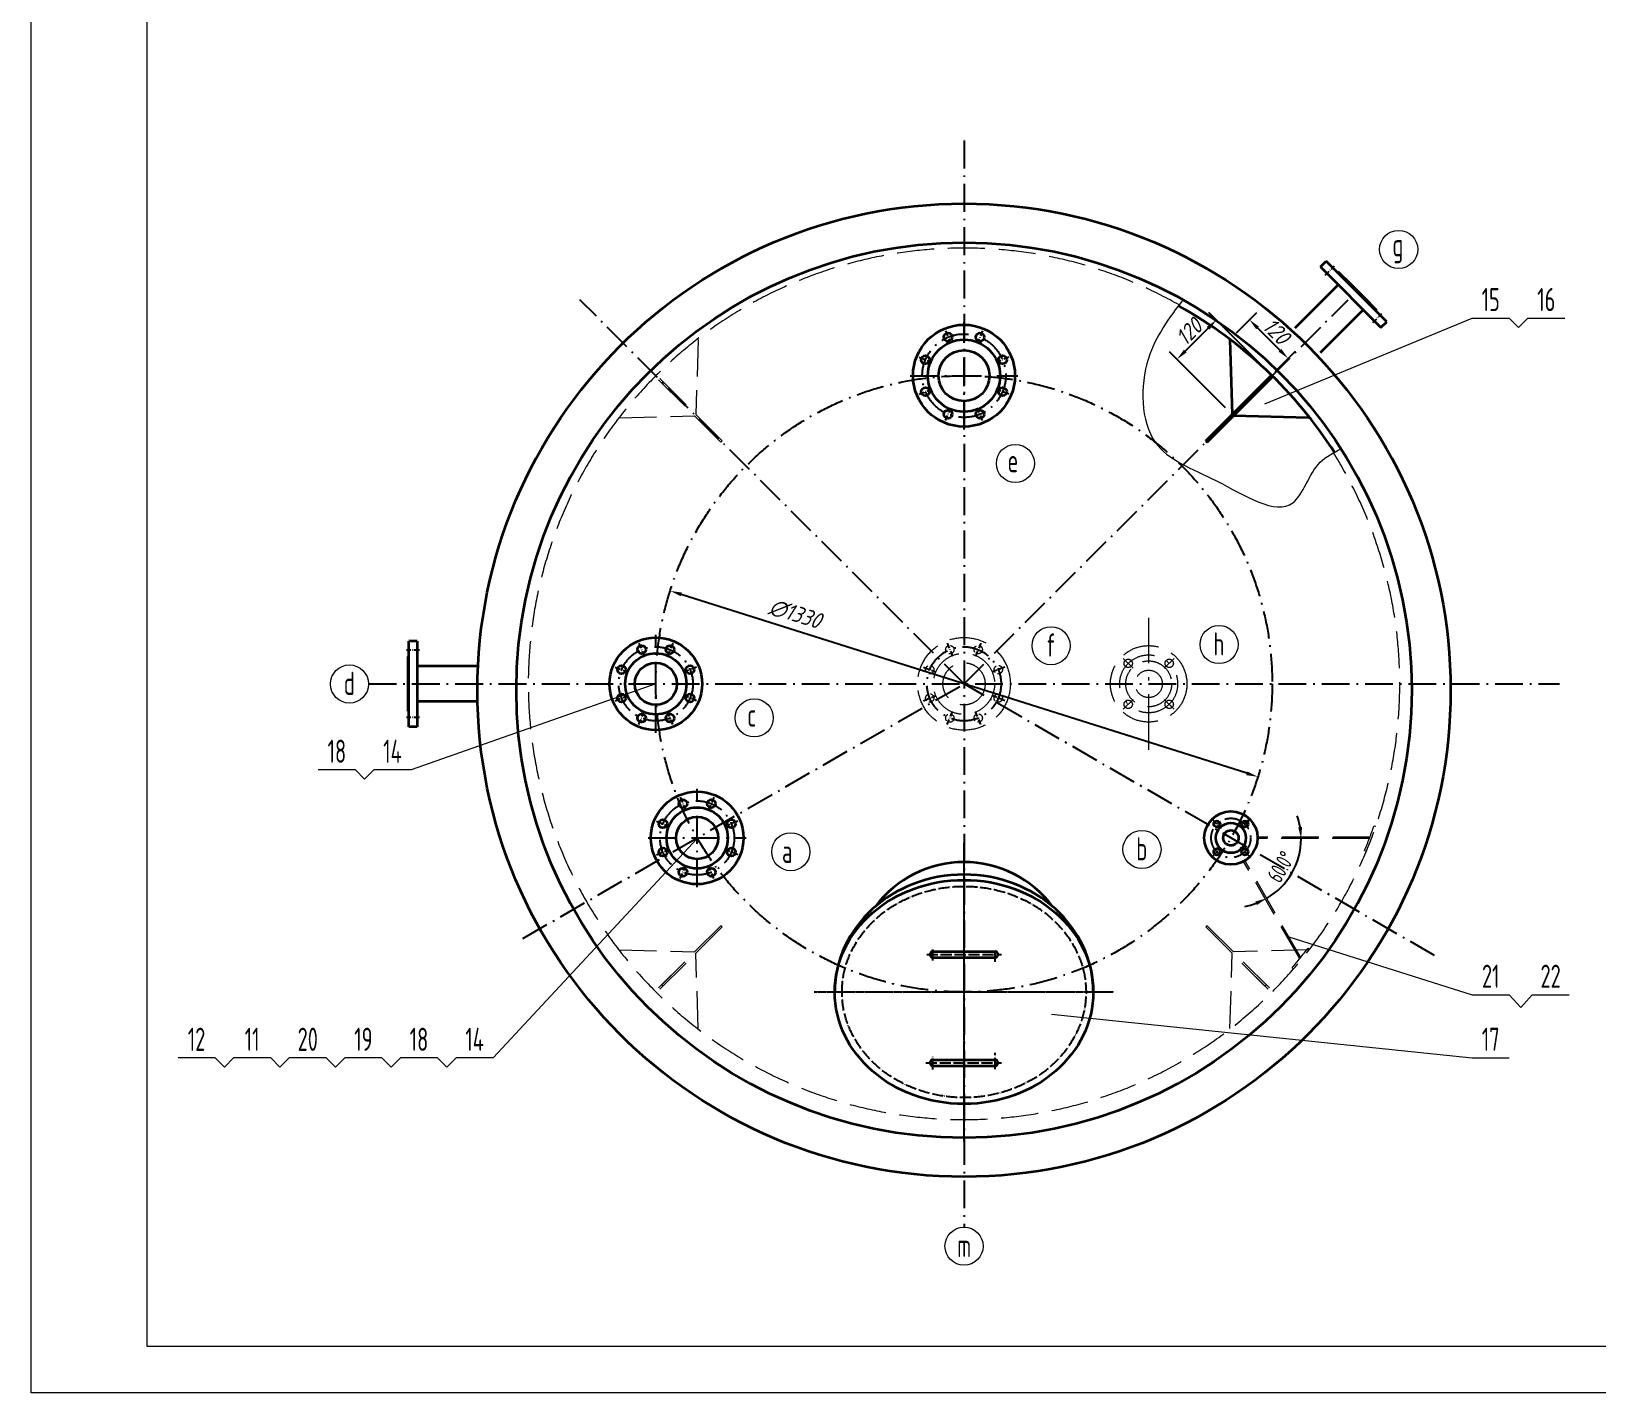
# Model space of a CAD drawing. Header units: millimetres. Extents: x -2933 to 3007, y -4590 to 3820.
# Drawn here: x -2933 to 445, y -4590 to -1652 of the extents above; entities that cross this region are included whole.
import ezdxf
from ezdxf.enums import TextEntityAlignment as Align

# ---------------------------------------------------------------- set-up
doc = ezdxf.new("R2010")
doc.units = ezdxf.units.MM
for name, pattern in [('ACAD_ISO02W100', [11, 8, -3]), ('ACAD_ISO04W100', [30, 24, -3, 0, -3]), ('ACAD_ISO10W100', [18.7, 12, -3, 0.7, -3]), ('CENTER', [2, 1.25, -0.25, 0.25, -0.25])]:
    doc.linetypes.add(name, pattern=pattern)
doc.layers.add('4', color=1, linetype='CENTER')
doc.layers.add('点划线', color=1, linetype='ACAD_ISO04W100')
for name, color, linetype, lineweight in [('中心线', 1, 'ACAD_ISO04W100', 18), ('中粗线', 3, 'Continuous', 35), ('标注', 7, 'Continuous', 18), ('细实线', 7, 'Continuous', 18), ('虚线', 2, 'ACAD_ISO02W100', 18)]:
    doc.layers.add(name, color=color, linetype=linetype, lineweight=lineweight)
doc.styles.add('GB', font='gbeitc.shx', dxfattribs={"bigfont": 'gbcbig.shx'})
doc.styles.add('HGCAD', font='gbenor.shx', dxfattribs={"width": 0.75, "bigfont": 'gbcbig.shx'})
doc.dimstyles.new('GB$0', dxfattribs={"dimscale": 10, "dimtxt": 3.5, "dimasz": 2.5, "dimexe": 2.25, "dimexo": 2, "dimtad": 1, "dimdec": 0, "dimtxsty": 'GB', "dimcen": 2.5, "dimadec": 0, "dimazin": 0, "dimtfac": 1, "dimtdec": 0, "dimtmove": 0, "dimatfit": 3, "dimfxl": 0, "dimarcsym": 0})
doc.dimstyles.new('GB$2', dxfattribs={"dimscale": 10, "dimtxt": 3.5, "dimasz": 2.5, "dimexe": 2.25, "dimexo": 2, "dimtad": 1, "dimdec": 0, "dimtxsty": 'GB', "dimcen": 2.5, "dimadec": 0, "dimazin": 0, "dimtfac": 1, "dimtdec": 0, "dimtmove": 0, "dimatfit": 3, "dimfxl": 0, "dimarcsym": 0})
doc.dimstyles.new('GB$3', dxfattribs={"dimscale": 10, "dimtxt": 3.5, "dimasz": 2.5, "dimexe": 2.25, "dimexo": 2, "dimtad": 1, "dimtoh": 1, "dimdec": 0, "dimtxsty": 'GB', "dimcen": 2.5, "dimadec": 0, "dimazin": 0, "dimtfac": 1, "dimtdec": 0, "dimtmove": 0, "dimatfit": 3, "dimfxl": 0, "dimarcsym": 0})

# ---------------------------------------------------------------- blocks, each defined once
blk = doc.blocks.new('HGCAD#HGTFTK~A1Z~HGCAD图框')
at = {"layer": '细实线', "color": 7}
blk.add_lwpolyline([(10, -10), (-584, -10), (-584, 831), (10, 831)], close=True, dxfattribs=at)
at = {"layer": '细实线', "color": 2}
blk.add_lwpolyline([(0, 0), (-559, 0), (-559, 821), (0, 821)], close=True, dxfattribs=at)
blk = doc.blocks.new('*D44')
at = {"layer": 'Defpoints', "color": 0, "ltscale": 10}
for p in [(-460.3, -2360.2), (-256.5, -2394.3), (-341.3, -2479.2)]:
    blk.add_point(p, dxfattribs=at)
at = {"layer": '标注', "color": 0, "lineweight": -2, "ltscale": 10}
for p, q in [((-270.6, -2380.2), (-391.3, -2259.4)), ((-393.1, -2293), (-442.6, -2342.5)), ((-355.5, -2465), (-476.2, -2344.3))]:
    blk.add_line(p, q, dxfattribs=at)
at = {"layer": '标注', "color": 0, "ltscale": 10}
for points in [[(-396, -2290.1), (-390.1, -2296), (-375.4, -2275.3)], [(-445.5, -2339.6), (-439.7, -2345.5), (-460.3, -2360.2)]]:
    blk.add_solid(points, dxfattribs=at)
at = {"layer": '标注', "color": 0, "ltscale": 10, "insert": (-434.6, -2301), "char_height": 35, "attachment_point": 5, "rotation": 45, "style": 'GB'}
blk.add_mtext('120', dxfattribs=at)
blk = doc.blocks.new('*D45')
at = {"layer": 'Defpoints', "color": 0, "ltscale": 10}
for p in [(-346.1, -2317.1), (-220.5, -2358.4), (-262.7, -2400.5)]:
    blk.add_point(p, dxfattribs=at)
at = {"layer": '标注', "color": 0, "lineweight": -2, "ltscale": 10}
for p, q in [((-332, -2302.9), (-288, -2259)), ((-286.3, -2292.6), (-238.2, -2340.7)), ((-248.6, -2386.4), (-204.6, -2342.4))]:
    blk.add_line(p, q, dxfattribs=at)
at = {"layer": '标注', "color": 0, "ltscale": 10}
for points in [[(-283.3, -2289.6), (-289.2, -2295.5), (-304, -2274.9)], [(-235.2, -2337.7), (-241.1, -2343.6), (-220.5, -2358.4)]]:
    blk.add_solid(points, dxfattribs=at)
at = {"layer": '标注', "color": 0, "ltscale": 10, "insert": (-245.9, -2299.4), "char_height": 35, "attachment_point": 5, "rotation": 315, "style": 'GB'}
blk.add_mtext('120', dxfattribs=at)
blk = doc.blocks.new('*D46')
at = {"layer": 'Defpoints', "color": 0, "ltscale": 10}
for p in [(-1553.9, -2860), (-285.9, -3261.1)]:
    blk.add_point(p, dxfattribs=at)
at = {"layer": '标注', "color": 0, "lineweight": -2, "ltscale": 10}
blk.add_line((-309.7, -3253.6), (-1530.1, -2867.5), dxfattribs=at)
at = {"layer": '标注', "color": 0, "ltscale": 10}
for points in [[(-1528.8, -2863.5), (-1531.3, -2871.5), (-1553.9, -2860)], [(-308.4, -3249.6), (-311, -3257.6), (-285.9, -3261.1)]]:
    blk.add_solid(points, dxfattribs=at)
at = {"layer": '标注', "color": 0, "ltscale": 10, "insert": (-1284.4, -2909.6), "char_height": 35, "attachment_point": 5, "rotation": 342.445, "style": 'GB'}
blk.add_mtext('∅1330', dxfattribs=at)
blk = doc.blocks.new('*D141')
at = {"layer": 'Defpoints', "color": 0, "ltscale": 10}
for p in [(-286.5, -3394.6), (-45.2, -3394.6), (-313.9, -3442.1), (-227.3, -3490.3), (-193.3, -3651)]:
    blk.add_point(p, dxfattribs=at)
at = {"layer": '标注', "color": 0, "lineweight": -2, "ltscale": 10}
for start, end in [(9.6302, 19.2604), (300, 0), (280.7396, 290.3698)]:
    blk.add_arc((-341.4, -3394.6), 148.9, start, end, dxfattribs=at)
at = {"layer": '标注', "color": 0, "ltscale": 10}
for points in [[(-190.4, -3369.3), (-198.7, -3370), (-192.5, -3394.6)], [(-291.3, -3530.4), (-287.8, -3537.9), (-266.9, -3523.5)]]:
    blk.add_solid(points, dxfattribs=at)
at = {"layer": '标注', "color": 0, "ltscale": 10, "insert": (-236.2, -3455.3), "char_height": 35, "attachment_point": 5, "rotation": 60, "style": 'HGCAD'}
blk.add_mtext('60.0°', dxfattribs=at)

msp = doc.modelspace()

# ---------------------------------------------------------------- linework, layer by layer
at = {"layer": '4', "color": 0}
for p, q in [((-919.8933, -4048.5622), (-919.8933, -3402.4212)), ((-1242.9639, -3725.4917), (-596.8228, -3725.4917))]:
    msp.add_line(p, q, dxfattribs=at)
at = {"layer": '中心线', "color": 0}
msp.add_line((-919.8933, -3425.4917), (-919.8933, -4025.4917), dxfattribs=at)
at = {"layer": '中粗线', "color": 0}
for p, q in [((-150.9476, -2160.8782), (-138.2197, -2148.1503)), ((-150.9476, -2160.8782), (-20.1328, -2291.693)), ((-7.4049, -2278.9651), (-138.2197, -2148.1503)), ((-114.5316, -2171.8384), (-113.1174, -2170.4242)), ((-113.0777, -2170.389), (-29.6391, -2253.8276)), ((-98.2727, -2185.194), (-44.5326, -2238.9341)), ((-205.1996, -2292.1254), (-112.45, -2199.3758)), ((-150.7578, -2345.1638), (-58.7099, -2253.1159)), ((-29.6788, -2253.8628), (-31.093, -2255.277)), ((-20.1328, -2291.693), (-7.4049, -2278.9651)), ((-346.1361, -2317.0919), (-341.3195, -2479.1525)), ((-398.0504, -2535.8835), (-256.4593, -2394.2923)), ((-395.222, -2538.7119), (-253.6309, -2397.1207)), ((-395.222, -2538.7119), (-267.7741, -2411.264)), ((-270.6025, -2408.4355), (-267.7741, -2411.264)), ((-176.4305, -2486.7975), (-338.491, -2481.9809)), ((-398.0504, -2535.8835), (-395.222, -2538.7119)), ((-2099.7875, -2968.1141), (-2117.7875, -2968.1141)), ((-2117.7875, -3153.1141), (-2117.7875, -2968.1141)), ((-2099.7875, -2968.1141), (-2099.7875, -3153.1141)), ((-2119.8404, -3001.6173), (-2119.8404, -3119.6173)), ((-2117.7875, -3001.6141), (-2119.7875, -3001.6141)), ((-2119.8404, -3022.5548), (-2119.8404, -3098.5548)), ((-1968.6197, -3022.5579), (-2099.7875, -3022.5579)), ((-1969.6122, -3098.5579), (-2099.7875, -3098.5579)), ((-2119.7875, -3119.6141), (-2117.7875, -3119.6141)), ((-2099.7875, -3153.1141), (-2117.7875, -3153.1141)), ((-987.3933, -3638.2783), (-852.3933, -3638.2783)), ((-987.3933, -3650.8783), (-852.3933, -3650.8783)), ((-987.3933, -3872.1051), (-852.3933, -3872.1051)), ((-987.3933, -3884.7051), (-852.3933, -3884.7051))]:
    msp.add_line(p, q, dxfattribs=at)
at = {"layer": '中粗线', "color": 0, "linetype": 'ACAD_ISO10W100'}
msp.add_line((-304.742, -3353.8103), (-323.1268, -3372.1951), dxfattribs=at)
at = {"layer": '中粗线', "color": 0}
for centre, radius in [((-919.8933, -3074.2594), 1050), ((-919.8933, -3074.2594), 966), ((-919.8933, -2395.5548), 110), ((-919.8933, -2395.5548), 110), ((-919.8933, -2395.5548), 78), ((-954.3349, -2312.4056), 9), ((-885.4518, -2312.4056), 9), ((-1003.0425, -2361.1133), 9), ((-919.8933, -2395.5548), 55), ((-836.7442, -2361.1133), 9), ((-1003.0425, -2429.9963), 9), ((-836.7442, -2429.9963), 9), ((-954.3349, -2478.7039), 9), ((-885.4518, -2478.7039), 9), ((-1584.8933, -3060.5548), 100), ((-1584.8933, -3060.5548), 100), ((-1584.8933, -3060.5548), 66), ((-1615.508, -2986.6444), 9), ((-1554.2787, -2986.6444), 9), ((-1658.8037, -3029.9401), 9), ((-1584.8933, -3060.5548), 45.5), ((-1510.983, -3029.9401), 9), ((-1658.8037, -3091.1694), 9), ((-1510.983, -3091.1694), 9), ((-1615.508, -3134.4651), 9), ((-1554.2787, -3134.4651), 9), ((-1495.8002, -3393.0548), 100), ((-1495.8002, -3393.0548), 100), ((-1526.4149, -3319.1444), 9), ((-1465.1856, -3319.1444), 9), ((-1495.8002, -3393.0548), 66), ((-343.9864, -3393.0548), 57.5), ((-343.9864, -3393.0548), 57.5), ((-1569.7106, -3362.4401), 9), ((-1495.8002, -3393.0548), 45.5), ((-1421.8899, -3362.4401), 9), ((-374.0385, -3363.0027), 7), ((-343.9864, -3393.0548), 32.5), ((-343.9864, -3393.0548), 16.5), ((-313.9344, -3363.0027), 7), ((-1569.7106, -3423.6694), 9), ((-1421.8899, -3423.6694), 9), ((-374.0385, -3423.1068), 7), ((-313.9344, -3423.1068), 7), ((-1526.4149, -3466.9651), 9), ((-1465.1856, -3466.9651), 9)]:
    msp.add_circle(centre, radius, dxfattribs=at)
for centre, radius, start, end in [((-919.8933, -3074.2594), 950, 32.6238661, 60.73005), ((-919.8933, -3683.7036), 238.5, 36.8165617, 143.1834383), ((-987.3933, -3644.5783), 6.3, 90, 270), ((-852.5426, -3644.5783), 6.3, 270, 90), ((-987.3933, -3878.4051), 6.3, 90, 270), ((-852.5426, -3878.4051), 6.3, 270, 90)]:
    msp.add_arc(centre, radius, start, end, dxfattribs=at)
msp.add_ellipse((-919.8933, -3725.4917), major_axis=(-279, 0), ratio=0.907960888, start_param=3.141592654, end_param=6.283185307, dxfattribs=at)
msp.add_ellipse((-919.8933, -3725.4917), major_axis=(-279, 0), ratio=0.866025404, dxfattribs=at)
at = {"layer": '标注', "color": 0, "ltscale": 10}
for p, q in [((-270.8236, -2456.5179), (176.6777, -2271.2488)), ((176.6777, -2271.2488), (256.6777, -2271.2488)), ((256.6777, -2271.2488), (276.6777, -2291.2488)), ((276.6777, -2291.2488), (296.6777, -2271.2488)), ((296.6777, -2271.2488), (376.6777, -2271.2488)), ((-1584.8933, -3060.5548), (-2113.2206, -3245.9544)), ((-2233.2206, -3245.9544), (-2313.2206, -3245.9544)), ((-2213.2206, -3265.9544), (-2233.2206, -3245.9544)), ((-2193.2206, -3245.9544), (-2213.2206, -3265.9544)), ((-2113.2206, -3245.9544), (-2193.2206, -3245.9544)), ((-1495.8002, -3394.3975), (-1935.9706, -3867.5911)), ((-218.8297, -3606.8326), (176.6777, -3731.5312)), ((176.6777, -3731.5312), (256.6777, -3731.5312)), ((256.6777, -3731.5312), (281.8157, -3758.6403)), ((281.8157, -3758.6403), (305.9359, -3731.5312)), ((305.9359, -3731.5312), (385.9359, -3731.5312)), ((-731.128, -3773.4659), (176.6777, -3867.5911)), ((-2535.9706, -3867.5911), (-2615.9706, -3867.5911)), ((-2515.9706, -3887.5911), (-2535.9706, -3867.5911)), ((-2495.9706, -3867.5911), (-2515.9706, -3887.5911)), ((-2415.9706, -3867.5911), (-2495.9706, -3867.5911)), ((-2395.9706, -3887.5911), (-2415.9706, -3867.5911)), ((-2375.9706, -3867.5911), (-2395.9706, -3887.5911)), ((-2295.9706, -3867.5911), (-2375.9706, -3867.5911)), ((-2275.9706, -3887.5911), (-2295.9706, -3867.5911)), ((-2255.9706, -3867.5911), (-2275.9706, -3887.5911)), ((-2175.9706, -3867.5911), (-2255.9706, -3867.5911)), ((-2155.9706, -3887.5911), (-2175.9706, -3867.5911)), ((-2135.9706, -3867.5911), (-2155.9706, -3887.5911)), ((-2055.9706, -3867.5911), (-2135.9706, -3867.5911)), ((-2035.9706, -3887.5911), (-2055.9706, -3867.5911)), ((-2015.9706, -3867.5911), (-2035.9706, -3887.5911)), ((-1935.9706, -3867.5911), (-2015.9706, -3867.5911)), ((176.6777, -3867.5911), (256.6777, -3867.5911))]:
    msp.add_line(p, q, dxfattribs=at)
for centre in [(18.005, -2123.1), (-808.9888, -2584.996), (-732.0185, -2978.3153), (-369.4858, -2975.7789), (-2245.9682, -3060.8684), (-1372.6292, -3134.0255), (-535.9641, -3417.9075), (-1293.7061, -3422.9088), (-919.8933, -4274.0243)]:
    msp.add_circle(centre, 41.148, dxfattribs=at)
msp.add_spline([(-447.5918, -2231.5927), (-521.8141, -2358.4784), (-507.2707, -2539.0497), (-375.287, -2622.6454), (-210.2335, -2669.758), (-151.2858, -2582.2632), (-106.3012, -2553.4679)], degree=3, dxfattribs=at)
at = {"layer": '点划线', "color": 0, "linetype": 'ACAD_ISO10W100', "ltscale": 5}
for p, q in [((-919.8933, -1888.2332), (-919.8933, -4232.8763)), ((-919.8933, -3060.5548), (-1748.8499, -2231.5983)), ((-919.8933, -3060.5548), (-90.9368, -2231.5983)), ((-919.8933, -2511.5548), (-919.8933, -2279.5548)), ((-1035.8933, -2395.5548), (-803.8933, -2395.5548)), ((-1584.8933, -3166.5548), (-1584.8933, -2954.5548)), ((-2204.8214, -3060.5548), (365.0347, -3060.5548)), ((-1871.8745, -3610.1813), (-919.8933, -3060.5548)), ((95.3669, -3646.7155), (-919.8933, -3060.5548)), ((-1495.8002, -3499.0548), (-1495.8002, -3287.0548)), ((-1601.8002, -3393.0548), (-1389.8002, -3393.0548))]:
    msp.add_line(p, q, dxfattribs=at)
at = {"layer": '点划线', "color": 0, "linetype": 'ACAD_ISO10W100'}
for p, q in [((-140.341, -2178.5559), (-120.542, -2158.7569)), ((-37.8105, -2281.0864), (-18.0115, -2261.2874)), ((-960.0751, -2298.5474), (-948.5946, -2326.2638)), ((-879.7116, -2298.5474), (-891.1921, -2326.2638)), ((-1016.9007, -2355.373), (-989.1843, -2366.8535)), ((-822.886, -2355.373), (-850.6024, -2366.8535)), ((-1016.9007, -2435.7365), (-989.1843, -2424.256)), ((-822.886, -2435.7365), (-850.6024, -2424.256)), ((-960.0751, -2492.5621), (-948.5946, -2464.8457)), ((-879.7116, -2492.5621), (-891.1921, -2464.8457)), ((-2094.7875, -2988.1141), (-2122.7875, -2988.1141)), ((-1621.2483, -2972.7862), (-1609.7678, -3000.5026)), ((-1548.5384, -2972.7862), (-1560.0189, -3000.5026)), ((-956.2483, -2972.7862), (-944.7678, -3000.5026)), ((-883.5384, -2972.7862), (-895.0189, -3000.5026)), ((-1672.6619, -3024.1998), (-1644.9455, -3035.6803)), ((-1497.1248, -3024.1998), (-1524.8412, -3035.6803)), ((-1007.6619, -3024.1998), (-979.9455, -3035.6803)), ((-832.1248, -3024.1998), (-859.8412, -3035.6803)), ((-1672.6619, -3096.9097), (-1644.9455, -3085.4292)), ((-1497.1248, -3096.9097), (-1524.8412, -3085.4292)), ((-1007.6619, -3096.9097), (-979.9455, -3085.4292)), ((-832.1248, -3096.9097), (-859.8412, -3085.4292)), ((-2094.7875, -3133.1141), (-2122.7875, -3133.1141)), ((-1621.2483, -3148.3233), (-1609.7678, -3120.6069)), ((-1548.5384, -3148.3233), (-1560.0189, -3120.6069)), ((-956.2483, -3148.3233), (-944.7678, -3120.6069)), ((-883.5384, -3148.3233), (-895.0189, -3120.6069)), ((-1532.1552, -3305.2862), (-1520.6747, -3333.0026)), ((-1459.4453, -3305.2862), (-1470.9258, -3333.0026)), ((-1583.5688, -3356.6998), (-1555.8524, -3368.1803)), ((-1408.0317, -3356.6998), (-1435.7481, -3368.1803)), ((-383.2309, -3353.8103), (-364.8461, -3372.1951)), ((-1583.5688, -3429.4097), (-1555.8524, -3417.9292)), ((-1408.0317, -3429.4097), (-1435.7481, -3417.9292)), ((-383.2309, -3432.2992), (-364.8461, -3413.9144)), ((-304.742, -3432.2992), (-323.1268, -3413.9144)), ((-1532.1552, -3480.8233), (-1520.6747, -3453.1069)), ((-1459.4453, -3480.8233), (-1470.9258, -3453.1069))]:
    msp.add_line(p, q, dxfattribs=at)
at = {"layer": '点划线', "color": 0}
for p, q in [((-1000.4854, -3644.5783), (-839.327, -3644.5783)), ((-987.3933, -3657.5666), (-987.3933, -3627.6494)), ((-852.5426, -3660.1309), (-852.5426, -3630.2138)), ((-1002.4881, -3878.4051), (-838.9693, -3878.4051)), ((-987.3933, -3892.9092), (-987.3933, -3863.3234)), ((-852.5426, -3891.7849), (-852.5426, -3856.6268))]:
    msp.add_line(p, q, dxfattribs=at)
at = {"layer": '点划线', "color": 0, "linetype": 'ACAD_ISO10W100', "ltscale": 5}
for centre, radius in [((-919.8933, -2395.5548), 90), ((-919.8933, -3060.5548), 665), ((-1584.8933, -3060.5548), 80), ((-919.8933, -3060.5548), 80), ((-1495.8002, -3393.0548), 80), ((-343.9864, -3393.0548), 42.5)]:
    msp.add_circle(centre, radius, dxfattribs=at)
at = {"layer": '点划线', "color": 0}
msp.add_ellipse((-919.8933, -3725.4917), major_axis=(-263.25, 0), ratio=0.866025404, dxfattribs=at)
at = {"layer": '虚线', "color": 0, "ltscale": 10}
for p, q in [((-1493.6506, -2317.0919), (-1498.4672, -2479.1525)), ((-1444.5647, -2538.7119), (-1586.1558, -2397.1207)), ((-1441.7362, -2535.8835), (-1583.3274, -2394.2923)), ((-1572.0126, -2411.264), (-1569.1842, -2408.4355)), ((-1663.3562, -2486.7975), (-1501.2956, -2481.9809)), ((-1444.5647, -2538.7119), (-1441.7362, -2535.8835)), ((-35.1316, -3366.7889), (-31.3167, -3367.9962)), ((-44.0956, -3391.5548), (-286.506, -3391.5548)), ((-45.2353, -3394.5548), (-286.506, -3394.5548)), ((-195.3401, -3653.5179), (-316.5453, -3443.5843)), ((-193.3118, -3651.0308), (-313.9472, -3442.0843)), ((-55.4224, -3420.0999), (-51.7702, -3421.7346)), ((-1444.5647, -3582.3977), (-1586.1558, -3723.9888)), ((-1441.7362, -3585.2261), (-1583.3274, -3726.8172)), ((-1444.5647, -3582.3977), (-1572.0126, -3709.8456)), ((-1441.7362, -3585.2261), (-1444.5647, -3582.3977)), ((-395.222, -3582.3977), (-398.0504, -3585.2261)), ((-398.0504, -3585.2261), (-270.6025, -3712.674)), ((-398.0504, -3585.2261), (-256.4593, -3726.8172)), ((-395.222, -3582.3977), (-253.6309, -3723.9888)), ((-1663.3562, -3634.312), (-1501.2956, -3639.1286)), ((-1493.6506, -3804.0176), (-1498.4672, -3641.9571)), ((-346.1361, -3804.0176), (-341.3195, -3641.9571)), ((-176.4305, -3634.312), (-338.491, -3639.1286)), ((-177.2259, -3630.6667), (-174.0529, -3633.1024)), ((-211.9861, -3673.2946), (-208.9617, -3675.9124)), ((-1569.1842, -3712.674), (-1572.0126, -3709.8456)), ((-267.7741, -3709.8456), (-270.6025, -3712.674))]:
    msp.add_line(p, q, dxfattribs=at)
at = {"layer": '虚线', "color": 1, "linetype": 'ACAD_ISO10W100', "ltscale": 10}
for p, q in [((-521.3736, -3203.0548), (-521.3736, -2918.0548)), ((-576.1744, -3005.754), (-554.9612, -3026.9672)), ((-466.5728, -3005.754), (-487.786, -3026.9672)), ((-576.1744, -3115.3555), (-554.9612, -3094.1423)), ((-466.5728, -3115.3555), (-487.786, -3094.1423))]:
    msp.add_line(p, q, dxfattribs=at)
at = {"layer": '虚线', "ltscale": 10}
for centre, radius in [((-919.8933, -3060.5548), 100), ((-919.8933, -3060.5548), 100), ((-919.8933, -3060.5548), 66), ((-521.3736, -3060.5548), 82.5), ((-521.3736, -3060.5548), 82.5), ((-919.8933, -3060.5548), 45.5), ((-565.5678, -3016.3606), 9), ((-521.3736, -3060.5548), 49.5), ((-521.3736, -3060.5548), 29.5), ((-477.1794, -3016.3606), 9), ((-565.5678, -3104.7489), 9), ((-477.1794, -3104.7489), 9)]:
    msp.add_circle(centre, radius, dxfattribs=at)
at = {"layer": '虚线', "ltscale": 2}
for centre in [(-950.508, -2986.6444), (-889.2787, -2986.6444), (-993.8037, -3029.9401), (-845.983, -3029.9401), (-993.8037, -3091.1694), (-845.983, -3091.1694), (-950.508, -3134.4651), (-889.2787, -3134.4651)]:
    msp.add_circle(centre, 9, dxfattribs=at)
at = {"layer": '虚线', "color": 1, "linetype": 'ACAD_ISO10W100', "ltscale": 10}
msp.add_circle((-521.3736, -3060.5548), 62.5, dxfattribs=at)
at = {"layer": '虚线', "color": 0, "ltscale": 10}
for radius, start, end in [(940.2599, 60.4344585, 32.0322125), (936.2599, 337.4169155, 340.9082193), (936.2599, 319.1216781, 322.4881947)]:
    msp.add_arc((-919.8933, -3060.5548), radius, start, end, dxfattribs=at)

# ---------------------------------------------------------------- block references
at = {"layer": '虚线', "color": 0, "ltscale": 10, "xscale": 10, "yscale": 10, "zscale": 10}
msp.add_blockref('HGCAD#HGTFTK~A1Z~HGCAD图框', (2907.4548, -4490.2487), dxfattribs=at)

# ---------------------------------------------------------------- texts
at = {"layer": '标注', "color": 0, "ltscale": 10, "style": 'HGCAD', "width": 0.75}
for s, p in [('g', (16.3062, -2120.6117)), ('15', (216.6777, -2231.2488)), ('16', (336.6777, -2231.2488)), ('e', (-814.4493, -2578.8768)), ('f', (-732.3699, -2976.8092)), ('h', (-369.8372, -2974.2728)), ('d', (-2246.3196, -3059.3623)), ('c', (-1378.0897, -3127.9063)), ('18', (-2273.2206, -3205.9544)), ('14', (-2153.2206, -3205.9544)), ('b', (-536.3155, -3416.4014)), ('a', (-1301.3801, -3421.8237)), ('21', (216.6777, -3691.5312)), ('22', (345.9359, -3691.5312)), ('12', (-2575.9706, -3827.5911)), ('11', (-2455.9706, -3827.5911)), ('20', (-2335.9706, -3827.5911)), ('19', (-2215.9706, -3827.5911)), ('18', (-2095.9706, -3827.5911)), ('14', (-1975.9706, -3827.5911)), ('17', (216.6777, -3827.5911)), ('m', (-919.5419, -4272.5182))]:
    msp.add_text(s, height=50, dxfattribs=at).set_placement(p, align=Align.MIDDLE)

# ---------------------------------------------------------------- dimensions: what is measured, and where the dimension line sits
at = {"layer": '标注', "color": 0, "ltscale": 10}
dim = msp.add_aligned_dim(p1=(-256.4593, -2394.2923), p2=(-341.3195, -2479.1525), distance=-168.2279, dimstyle='GB$0', dxfattribs=at)
dim.commit()
dim.dimension.update_dxf_attribs({"geometry": '*D44', "text_midpoint": (-434.6383, -2300.9735)})
dim = msp.add_linear_dim(base=(-220.5177, -2358.3507), p1=(-346.1361, -2317.0919), p2=(-262.6975, -2400.5305), angle=315, text='120', dimstyle='GB$0', dxfattribs=at)
dim.commit()
dim.dimension.update_dxf_attribs({"geometry": '*D45', "text_midpoint": (-262.7072, -2316.1612), "dimtype": 161})
dim = msp.add_diameter_dim_2p(p1=(-285.8638, -3261.1329), p2=(-1553.9228, -2859.9766), dimstyle='GB$3', override={"dimtmove": 2}, dxfattribs=at)
dim.commit()
dim.dimension.update_dxf_attribs({"geometry": '*D46', "text_midpoint": (-1284.3996, -2909.5775), "dimtype": 163})
dim = msp.add_angular_dim_2l(base=(-227.3128, -3490.2756), line1=((-193.3118, -3651.0308), (-313.9472, -3442.0843)), line2=((-45.2353, -3394.5548), (-286.506, -3394.5548)), dimstyle='GB$2', override={"dimexe": 1, "dimexo": 1, "dimgap": 1, "dimdec": 1, "dimdsep": 46, "dimtxsty": 'HGCAD', "dimcen": 0, "dimadec": 1, "dimtdec": 2, "dimatfit": 1}, dxfattribs=at)
dim.commit()
dim.dimension.update_dxf_attribs({"geometry": '*D141', "text_midpoint": (-236.2398, -3455.2623)})

doc.saveas('drawing.dxf')
